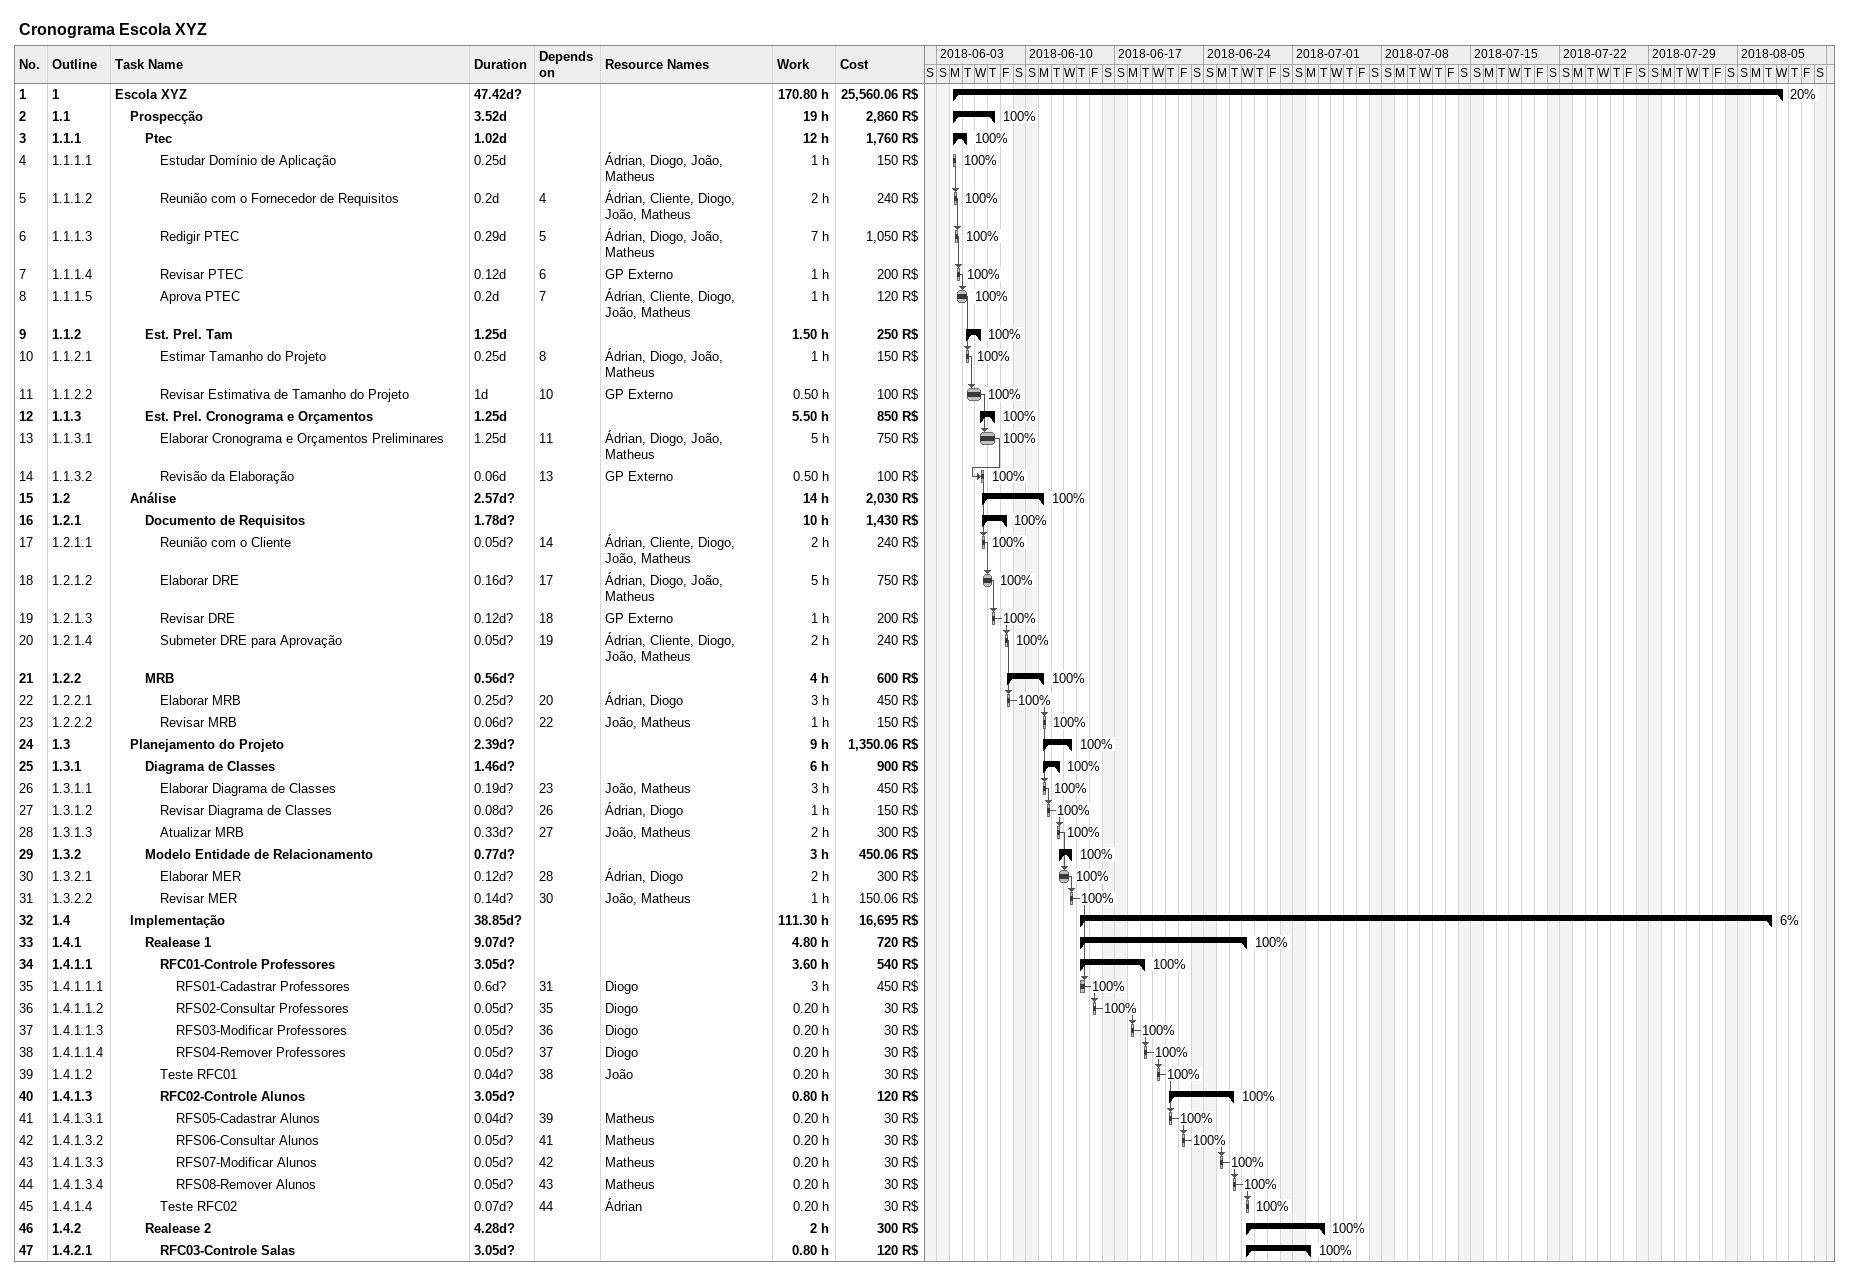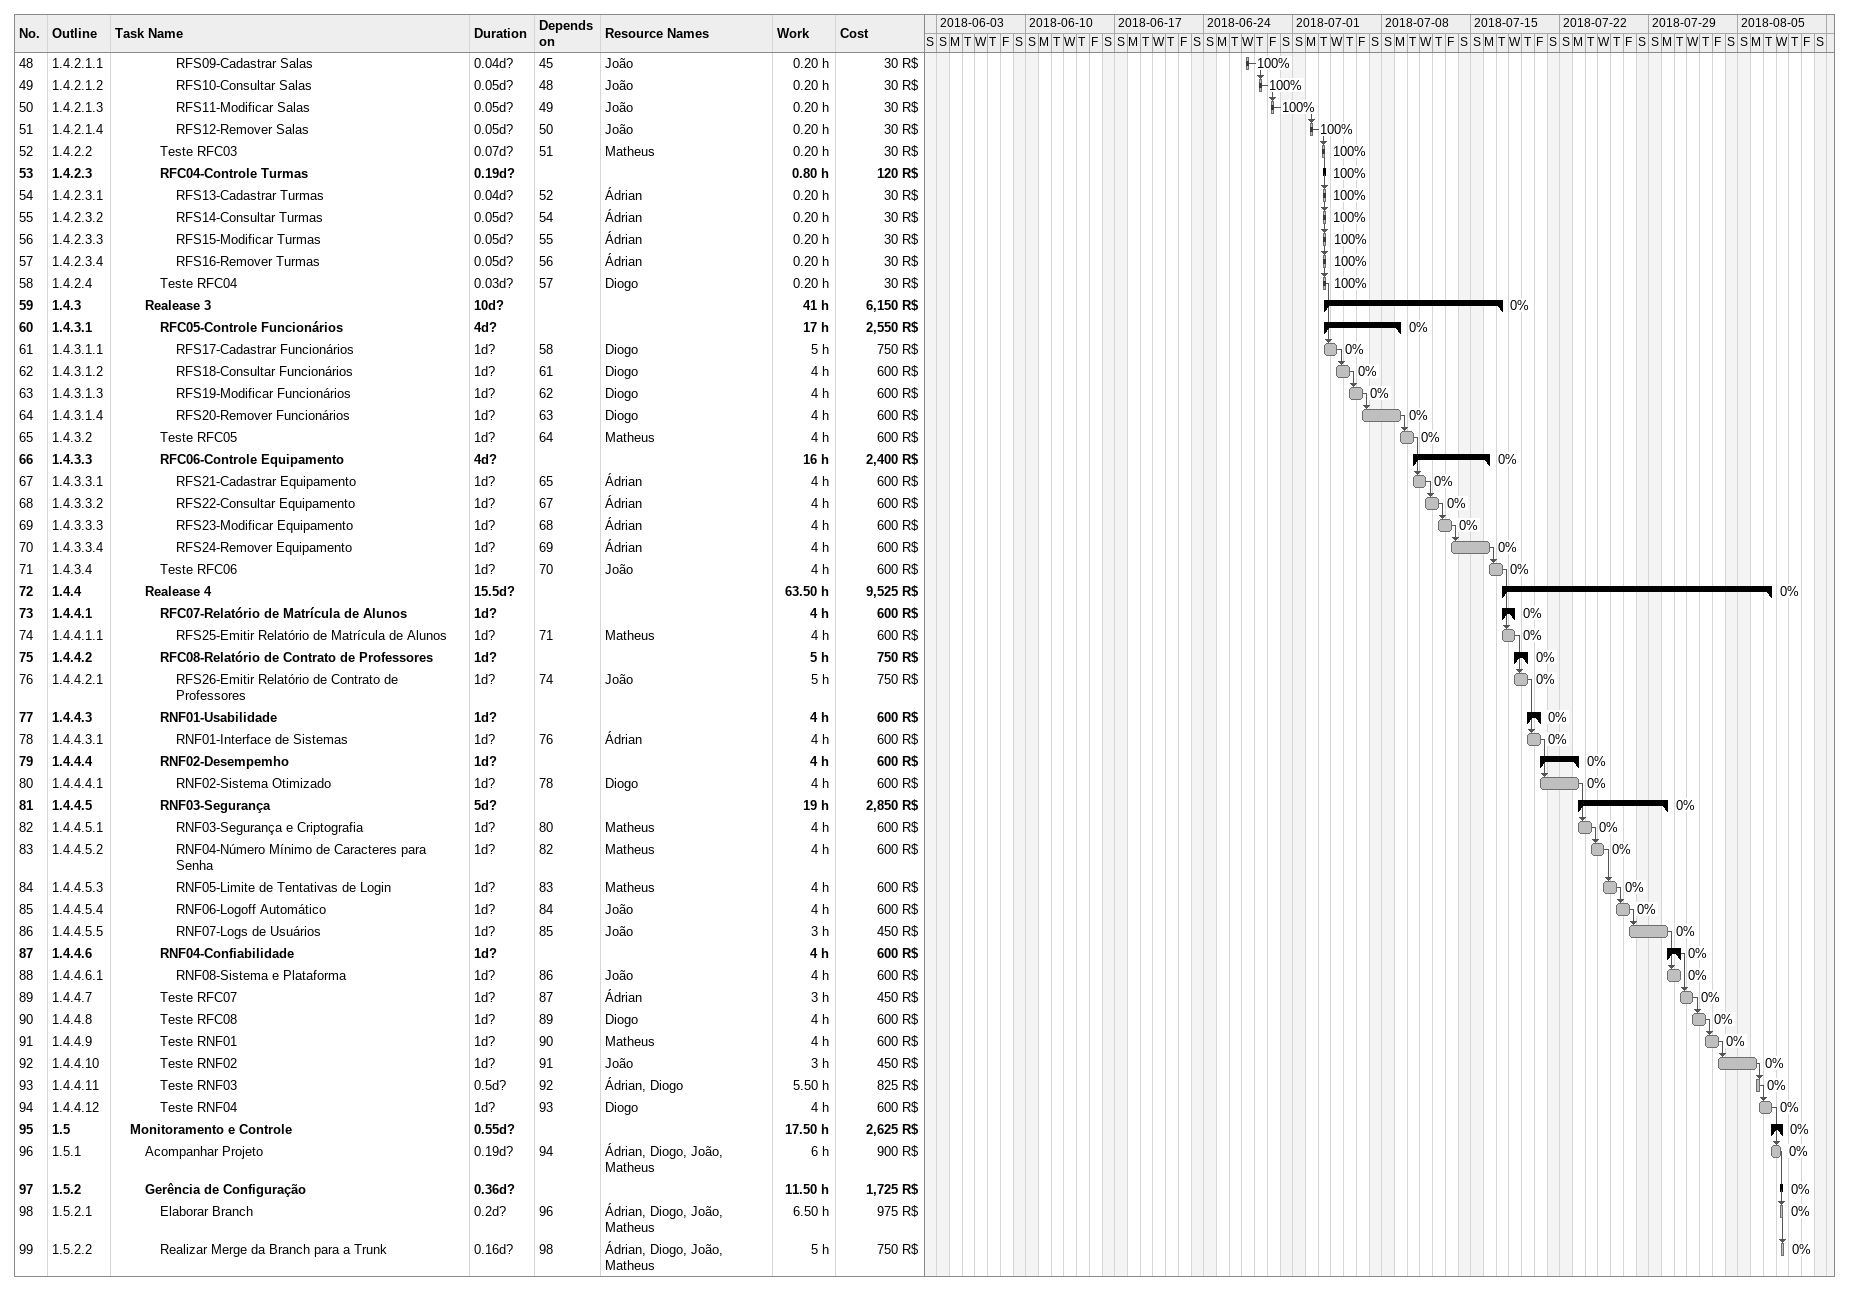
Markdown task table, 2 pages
Cronograma Escola XYZ

| ID | WBS | Task | Duration | Start | Finish | Predecessors | Resources | % complete | Work (h) | Cost (R$) |
|---|---|---|---|---|---|---|---|---|---|---|
| 1 | 1 | **Escola XYZ** | 47.42d? | 2018-06-04 | 2018-08-08 |  |  | 20 | 170.80 | 25560.06 |
| 2 | 1.1 | **Prospecção** | 3.52d | 2018-06-04 | 2018-06-07 |  |  | 100 | 19 | 2860 |
| 3 | 1.1.1 | **Ptec** | 1.02d | 2018-06-04 | 2018-06-05 |  |  | 100 | 12 | 1760 |
| 4 | 1.1.1.1 | Estudar Domínio de Aplicação | 0.25d | 2018-06-04 | 2018-06-04 |  | Ádrian, Diogo, João, Matheus | 100 | 1 | 150 |
| 5 | 1.1.1.2 | Reunião com o Fornecedor de Requisitos | 0.2d | 2018-06-04 | 2018-06-04 | 4 | Ádrian, Cliente, Diogo, João, Matheus | 100 | 2 | 240 |
| 6 | 1.1.1.3 | Redigir PTEC | 0.29d | 2018-06-04 | 2018-06-04 | 5 | Ádrian, Diogo, João, Matheus | 100 | 7 | 1050 |
| 7 | 1.1.1.4 | Revisar PTEC | 0.12d | 2018-06-04 | 2018-06-04 | 6 | GP Externo | 100 | 1 | 200 |
| 8 | 1.1.1.5 | Aprova PTEC | 0.2d | 2018-06-04 | 2018-06-05 | 7 | Ádrian, Cliente, Diogo, João, Matheus | 100 | 1 | 120 |
| 9 | 1.1.2 | **Est. Prel. Tam** | 1.25d | 2018-06-05 | 2018-06-06 |  |  | 100 | 1.50 | 250 |
| 10 | 1.1.2.1 | Estimar Tamanho do Projeto | 0.25d | 2018-06-05 | 2018-06-05 | 8 | Ádrian, Diogo, João, Matheus | 100 | 1 | 150 |
| 11 | 1.1.2.2 | Revisar Estimativa de Tamanho do Projeto | 1d | 2018-06-05 | 2018-06-06 | 10 | GP Externo | 100 | 0.50 | 100 |
| 12 | 1.1.3 | **Est. Prel. Cronograma e Orçamentos** | 1.25d | 2018-06-06 | 2018-06-07 |  |  | 100 | 5.50 | 850 |
| 13 | 1.1.3.1 | Elaborar Cronograma e Orçamentos Preliminares | 1.25d | 2018-06-06 | 2018-06-07 | 11 | Ádrian, Diogo, João, Matheus | 100 | 5 | 750 |
| 14 | 1.1.3.2 | Revisão da Elaboração | 0.06d | 2018-06-06 | 2018-06-06 | 13 | GP Externo | 100 | 0.50 | 100 |
| 15 | 1.2 | **Análise** | 2.57d? | 2018-06-06 | 2018-06-11 |  |  | 100 | 14 | 2030 |
| 16 | 1.2.1 | **Documento de Requisitos** | 1.78d? | 2018-06-06 | 2018-06-08 |  |  | 100 | 10 | 1430 |
| 17 | 1.2.1.1 | Reunião com o Cliente | 0.05d? | 2018-06-06 | 2018-06-06 | 14 | Ádrian, Cliente, Diogo, João, Matheus | 100 | 2 | 240 |
| 18 | 1.2.1.2 | Elaborar DRE | 0.16d? | 2018-06-06 | 2018-06-07 | 17 | Ádrian, Diogo, João, Matheus | 100 | 5 | 750 |
| 19 | 1.2.1.3 | Revisar DRE | 0.12d? | 2018-06-07 | 2018-06-07 | 18 | GP Externo | 100 | 1 | 200 |
| 20 | 1.2.1.4 | Submeter DRE para Aprovação | 0.05d? | 2018-06-08 | 2018-06-08 | 19 | Ádrian, Cliente, Diogo, João, Matheus | 100 | 2 | 240 |
| 21 | 1.2.2 | **MRB** | 0.56d? | 2018-06-08 | 2018-06-11 |  |  | 100 | 4 | 600 |
| 22 | 1.2.2.1 | Elaborar MRB | 0.25d? | 2018-06-08 | 2018-06-08 | 20 | Ádrian, Diogo | 100 | 3 | 450 |
| 23 | 1.2.2.2 | Revisar MRB | 0.06d? | 2018-06-11 | 2018-06-11 | 22 | João, Matheus | 100 | 1 | 150 |
| 24 | 1.3 | **Planejamento do Projeto** | 2.39d? | 2018-06-11 | 2018-06-13 |  |  | 100 | 9 | 1350.06 |
| 25 | 1.3.1 | **Diagrama de Classes** | 1.46d? | 2018-06-11 | 2018-06-12 |  |  | 100 | 6 | 900 |
| 26 | 1.3.1.1 | Elaborar Diagrama de Classes | 0.19d? | 2018-06-11 | 2018-06-11 | 23 | João, Matheus | 100 | 3 | 450 |
| 27 | 1.3.1.2 | Revisar Diagrama de Classes | 0.08d? | 2018-06-11 | 2018-06-11 | 26 | Ádrian, Diogo | 100 | 1 | 150 |
| 28 | 1.3.1.3 | Atualizar MRB | 0.33d? | 2018-06-12 | 2018-06-12 | 27 | João, Matheus | 100 | 2 | 300 |
| 29 | 1.3.2 | **Modelo Entidade de Relacionamento** | 0.77d? | 2018-06-12 | 2018-06-13 |  |  | 100 | 3 | 450.06 |
| 30 | 1.3.2.1 | Elaborar MER | 0.12d? | 2018-06-12 | 2018-06-13 | 28 | Ádrian, Diogo | 100 | 2 | 300 |
| 31 | 1.3.2.2 | Revisar MER | 0.14d? | 2018-06-13 | 2018-06-13 | 30 | João, Matheus | 100 | 1 | 150.06 |
| 32 | 1.4 | **Implementação** | 38.85d? | 2018-06-14 | 2018-08-07 |  |  | 6 | 111.30 | 16695 |
| 33 | 1.4.1 | **Realease 1** | 9.07d? | 2018-06-14 | 2018-06-27 |  |  | 100 | 4.80 | 720 |
| 34 | 1.4.1.1 | **RFC01-Controle Professores** | 3.05d? | 2018-06-14 | 2018-06-19 |  |  | 100 | 3.60 | 540 |
| 35 | 1.4.1.1.1 | RFS01-Cadastrar Professores | 0.6d? | 2018-06-14 | 2018-06-14 | 31 | Diogo | 100 | 3 | 450 |
| 36 | 1.4.1.1.2 | RFS02-Consultar Professores | 0.05d? | 2018-06-15 | 2018-06-15 | 35 | Diogo | 100 | 0.20 | 30 |
| 37 | 1.4.1.1.3 | RFS03-Modificar Professores | 0.05d? | 2018-06-18 | 2018-06-18 | 36 | Diogo | 100 | 0.20 | 30 |
| 38 | 1.4.1.1.4 | RFS04-Remover Professores | 0.05d? | 2018-06-19 | 2018-06-19 | 37 | Diogo | 100 | 0.20 | 30 |
| 39 | 1.4.1.2 | Teste RFC01 | 0.04d? | 2018-06-20 | 2018-06-20 | 38 | João | 100 | 0.20 | 30 |
| 40 | 1.4.1.3 | **RFC02-Controle Alunos** | 3.05d? | 2018-06-21 | 2018-06-26 |  |  | 100 | 0.80 | 120 |
| 41 | 1.4.1.3.1 | RFS05-Cadastrar Alunos | 0.04d? | 2018-06-21 | 2018-06-21 | 39 | Matheus | 100 | 0.20 | 30 |
| 42 | 1.4.1.3.2 | RFS06-Consultar Alunos | 0.05d? | 2018-06-22 | 2018-06-22 | 41 | Matheus | 100 | 0.20 | 30 |
| 43 | 1.4.1.3.3 | RFS07-Modificar Alunos | 0.05d? | 2018-06-25 | 2018-06-25 | 42 | Matheus | 100 | 0.20 | 30 |
| 44 | 1.4.1.3.4 | RFS08-Remover Alunos | 0.05d? | 2018-06-26 | 2018-06-26 | 43 | Matheus | 100 | 0.20 | 30 |
| 45 | 1.4.1.4 | Teste RFC02 | 0.07d? | 2018-06-27 | 2018-06-27 | 44 | Ádrian | 100 | 0.20 | 30 |
| 46 | 1.4.2 | **Realease 2** | 4.28d? | 2018-06-27 | 2018-07-03 |  |  | 100 | 2 | 300 |
| 47 | 1.4.2.1 | **RFC03-Controle Salas** | 3.05d? | 2018-06-27 | 2018-07-02 |  |  | 100 | 0.80 | 120 |
| 48 | 1.4.2.1.1 | RFS09-Cadastrar Salas | 0.04d? | 2018-06-27 | 2018-06-27 | 45 | João | 100 | 0.20 | 30 |
| 49 | 1.4.2.1.2 | RFS10-Consultar Salas | 0.05d? | 2018-06-28 | 2018-06-28 | 48 | João | 100 | 0.20 | 30 |
| 50 | 1.4.2.1.3 | RFS11-Modificar Salas | 0.05d? | 2018-06-29 | 2018-06-29 | 49 | João | 100 | 0.20 | 30 |
| 51 | 1.4.2.1.4 | RFS12-Remover Salas | 0.05d? | 2018-07-02 | 2018-07-02 | 50 | João | 100 | 0.20 | 30 |
| 52 | 1.4.2.2 | Teste RFC03 | 0.07d? | 2018-07-03 | 2018-07-03 | 51 | Matheus | 100 | 0.20 | 30 |
| 53 | 1.4.2.3 | **RFC04-Controle Turmas** | 0.19d? | 2018-07-03 | 2018-07-03 |  |  | 100 | 0.80 | 120 |
| 54 | 1.4.2.3.1 | RFS13-Cadastrar Turmas | 0.04d? | 2018-07-03 | 2018-07-03 | 52 | Ádrian | 100 | 0.20 | 30 |
| 55 | 1.4.2.3.2 | RFS14-Consultar Turmas | 0.05d? | 2018-07-03 | 2018-07-03 | 54 | Ádrian | 100 | 0.20 | 30 |
| 56 | 1.4.2.3.3 | RFS15-Modificar Turmas | 0.05d? | 2018-07-03 | 2018-07-03 | 55 | Ádrian | 100 | 0.20 | 30 |
| 57 | 1.4.2.3.4 | RFS16-Remover Turmas | 0.05d? | 2018-07-03 | 2018-07-03 | 56 | Ádrian | 100 | 0.20 | 30 |
| 58 | 1.4.2.4 | Teste RFC04 | 0.03d? | 2018-07-03 | 2018-07-03 | 57 | Diogo | 100 | 0.20 | 30 |
| 59 | 1.4.3 | **Realease 3** | 10d? | 2018-07-03 | 2018-07-17 |  |  | 0 | 41 | 6150 |
| 60 | 1.4.3.1 | **RFC05-Controle Funcionários** | 4d? | 2018-07-03 | 2018-07-09 |  |  | 0 | 17 | 2550 |
| 61 | 1.4.3.1.1 | RFS17-Cadastrar Funcionários | 1d? | 2018-07-03 | 2018-07-04 | 58 | Diogo | 0 | 5 | 750 |
| 62 | 1.4.3.1.2 | RFS18-Consultar Funcionários | 1d? | 2018-07-04 | 2018-07-05 | 61 | Diogo | 0 | 4 | 600 |
| 63 | 1.4.3.1.3 | RFS19-Modificar Funcionários | 1d? | 2018-07-05 | 2018-07-06 | 62 | Diogo | 0 | 4 | 600 |
| 64 | 1.4.3.1.4 | RFS20-Remover Funcionários | 1d? | 2018-07-06 | 2018-07-09 | 63 | Diogo | 0 | 4 | 600 |
| 65 | 1.4.3.2 | Teste RFC05 | 1d? | 2018-07-09 | 2018-07-10 | 64 | Matheus | 0 | 4 | 600 |
| 66 | 1.4.3.3 | **RFC06-Controle Equipamento** | 4d? | 2018-07-10 | 2018-07-16 |  |  | 0 | 16 | 2400 |
| 67 | 1.4.3.3.1 | RFS21-Cadastrar Equipamento | 1d? | 2018-07-10 | 2018-07-11 | 65 | Ádrian | 0 | 4 | 600 |
| 68 | 1.4.3.3.2 | RFS22-Consultar Equipamento | 1d? | 2018-07-11 | 2018-07-12 | 67 | Ádrian | 0 | 4 | 600 |
| 69 | 1.4.3.3.3 | RFS23-Modificar Equipamento | 1d? | 2018-07-12 | 2018-07-13 | 68 | Ádrian | 0 | 4 | 600 |
| 70 | 1.4.3.3.4 | RFS24-Remover Equipamento | 1d? | 2018-07-13 | 2018-07-16 | 69 | Ádrian | 0 | 4 | 600 |
| 71 | 1.4.3.4 | Teste RFC06 | 1d? | 2018-07-16 | 2018-07-17 | 70 | João | 0 | 4 | 600 |
| 72 | 1.4.4 | **Realease 4** | 15.5d? | 2018-07-17 | 2018-08-07 |  |  | 0 | 63.50 | 9525 |
| 73 | 1.4.4.1 | **RFC07-Relatório de Matrícula de Alunos** | 1d? | 2018-07-17 | 2018-07-18 |  |  | 0 | 4 | 600 |
| 74 | 1.4.4.1.1 | RFS25-Emitir Relatório de Matrícula de Alunos | 1d? | 2018-07-17 | 2018-07-18 | 71 | Matheus | 0 | 4 | 600 |
| 75 | 1.4.4.2 | **RFC08-Relatório de Contrato de Professores** | 1d? | 2018-07-18 | 2018-07-19 |  |  | 0 | 5 | 750 |
| 76 | 1.4.4.2.1 | RFS26-Emitir Relatório de Contrato de Professores | 1d? | 2018-07-18 | 2018-07-19 | 74 | João | 0 | 5 | 750 |
| 77 | 1.4.4.3 | **RNF01-Usabilidade** | 1d? | 2018-07-19 | 2018-07-20 |  |  | 0 | 4 | 600 |
| 78 | 1.4.4.3.1 | RNF01-Interface de Sistemas | 1d? | 2018-07-19 | 2018-07-20 | 76 | Ádrian | 0 | 4 | 600 |
| 79 | 1.4.4.4 | **RNF02-Desempemho** | 1d? | 2018-07-20 | 2018-07-23 |  |  | 0 | 4 | 600 |
| 80 | 1.4.4.4.1 | RNF02-Sistema Otimizado | 1d? | 2018-07-20 | 2018-07-23 | 78 | Diogo | 0 | 4 | 600 |
| 81 | 1.4.4.5 | **RNF03-Segurança** | 5d? | 2018-07-23 | 2018-07-30 |  |  | 0 | 19 | 2850 |
| 82 | 1.4.4.5.1 | RNF03-Segurança e Criptografia | 1d? | 2018-07-23 | 2018-07-24 | 80 | Matheus | 0 | 4 | 600 |
| 83 | 1.4.4.5.2 | RNF04-Número Mínimo de Caracteres para Senha | 1d? | 2018-07-24 | 2018-07-25 | 82 | Matheus | 0 | 4 | 600 |
| 84 | 1.4.4.5.3 | RNF05-Limite de Tentativas de Login | 1d? | 2018-07-25 | 2018-07-26 | 83 | Matheus | 0 | 4 | 600 |
| 85 | 1.4.4.5.4 | RNF06-Logoff Automático | 1d? | 2018-07-26 | 2018-07-27 | 84 | João | 0 | 4 | 600 |
| 86 | 1.4.4.5.5 | RNF07-Logs de Usuários | 1d? | 2018-07-27 | 2018-07-30 | 85 | João | 0 | 3 | 450 |
| 87 | 1.4.4.6 | **RNF04-Confiabilidade** | 1d? | 2018-07-30 | 2018-07-31 |  |  | 0 | 4 | 600 |
| 88 | 1.4.4.6.1 | RNF08-Sistema e Plataforma | 1d? | 2018-07-30 | 2018-07-31 | 86 | João | 0 | 4 | 600 |
| 89 | 1.4.4.7 | Teste RFC07 | 1d? | 2018-07-31 | 2018-08-01 | 87 | Ádrian | 0 | 3 | 450 |
| 90 | 1.4.4.8 | Teste RFC08 | 1d? | 2018-08-01 | 2018-08-02 | 89 | Diogo | 0 | 4 | 600 |
| 91 | 1.4.4.9 | Teste RNF01 | 1d? | 2018-08-02 | 2018-08-03 | 90 | Matheus | 0 | 4 | 600 |
| 92 | 1.4.4.10 | Teste RNF02 | 1d? | 2018-08-03 | 2018-08-06 | 91 | João | 0 | 3 | 450 |
| 93 | 1.4.4.11 | Teste RNF03 | 0.5d? | 2018-08-06 | 2018-08-06 | 92 | Ádrian, Diogo | 0 | 5.50 | 825 |
| 94 | 1.4.4.12 | Teste RNF04 | 1d? | 2018-08-06 | 2018-08-07 | 93 | Diogo | 0 | 4 | 600 |
| 95 | 1.5 | **Monitoramento e Controle** | 0.55d? | 2018-08-07 | 2018-08-08 |  |  | 0 | 17.50 | 2625 |
| 96 | 1.5.1 | Acompanhar Projeto | 0.19d? | 2018-08-07 | 2018-08-08 | 94 | Ádrian, Diogo, João, Matheus | 0 | 6 | 900 |
| 97 | 1.5.2 | **Gerência de Configuração** | 0.36d? | 2018-08-08 | 2018-08-08 |  |  | 0 | 11.50 | 1725 |
| 98 | 1.5.2.1 | Elaborar Branch | 0.2d? | 2018-08-08 | 2018-08-08 | 96 | Ádrian, Diogo, João, Matheus | 0 | 6.50 | 975 |
| 99 | 1.5.2.2 | Realizar Merge da Branch para a Trunk | 0.16d? | 2018-08-08 | 2018-08-08 | 98 | Ádrian, Diogo, João, Matheus | 0 | 5 | 750 |
